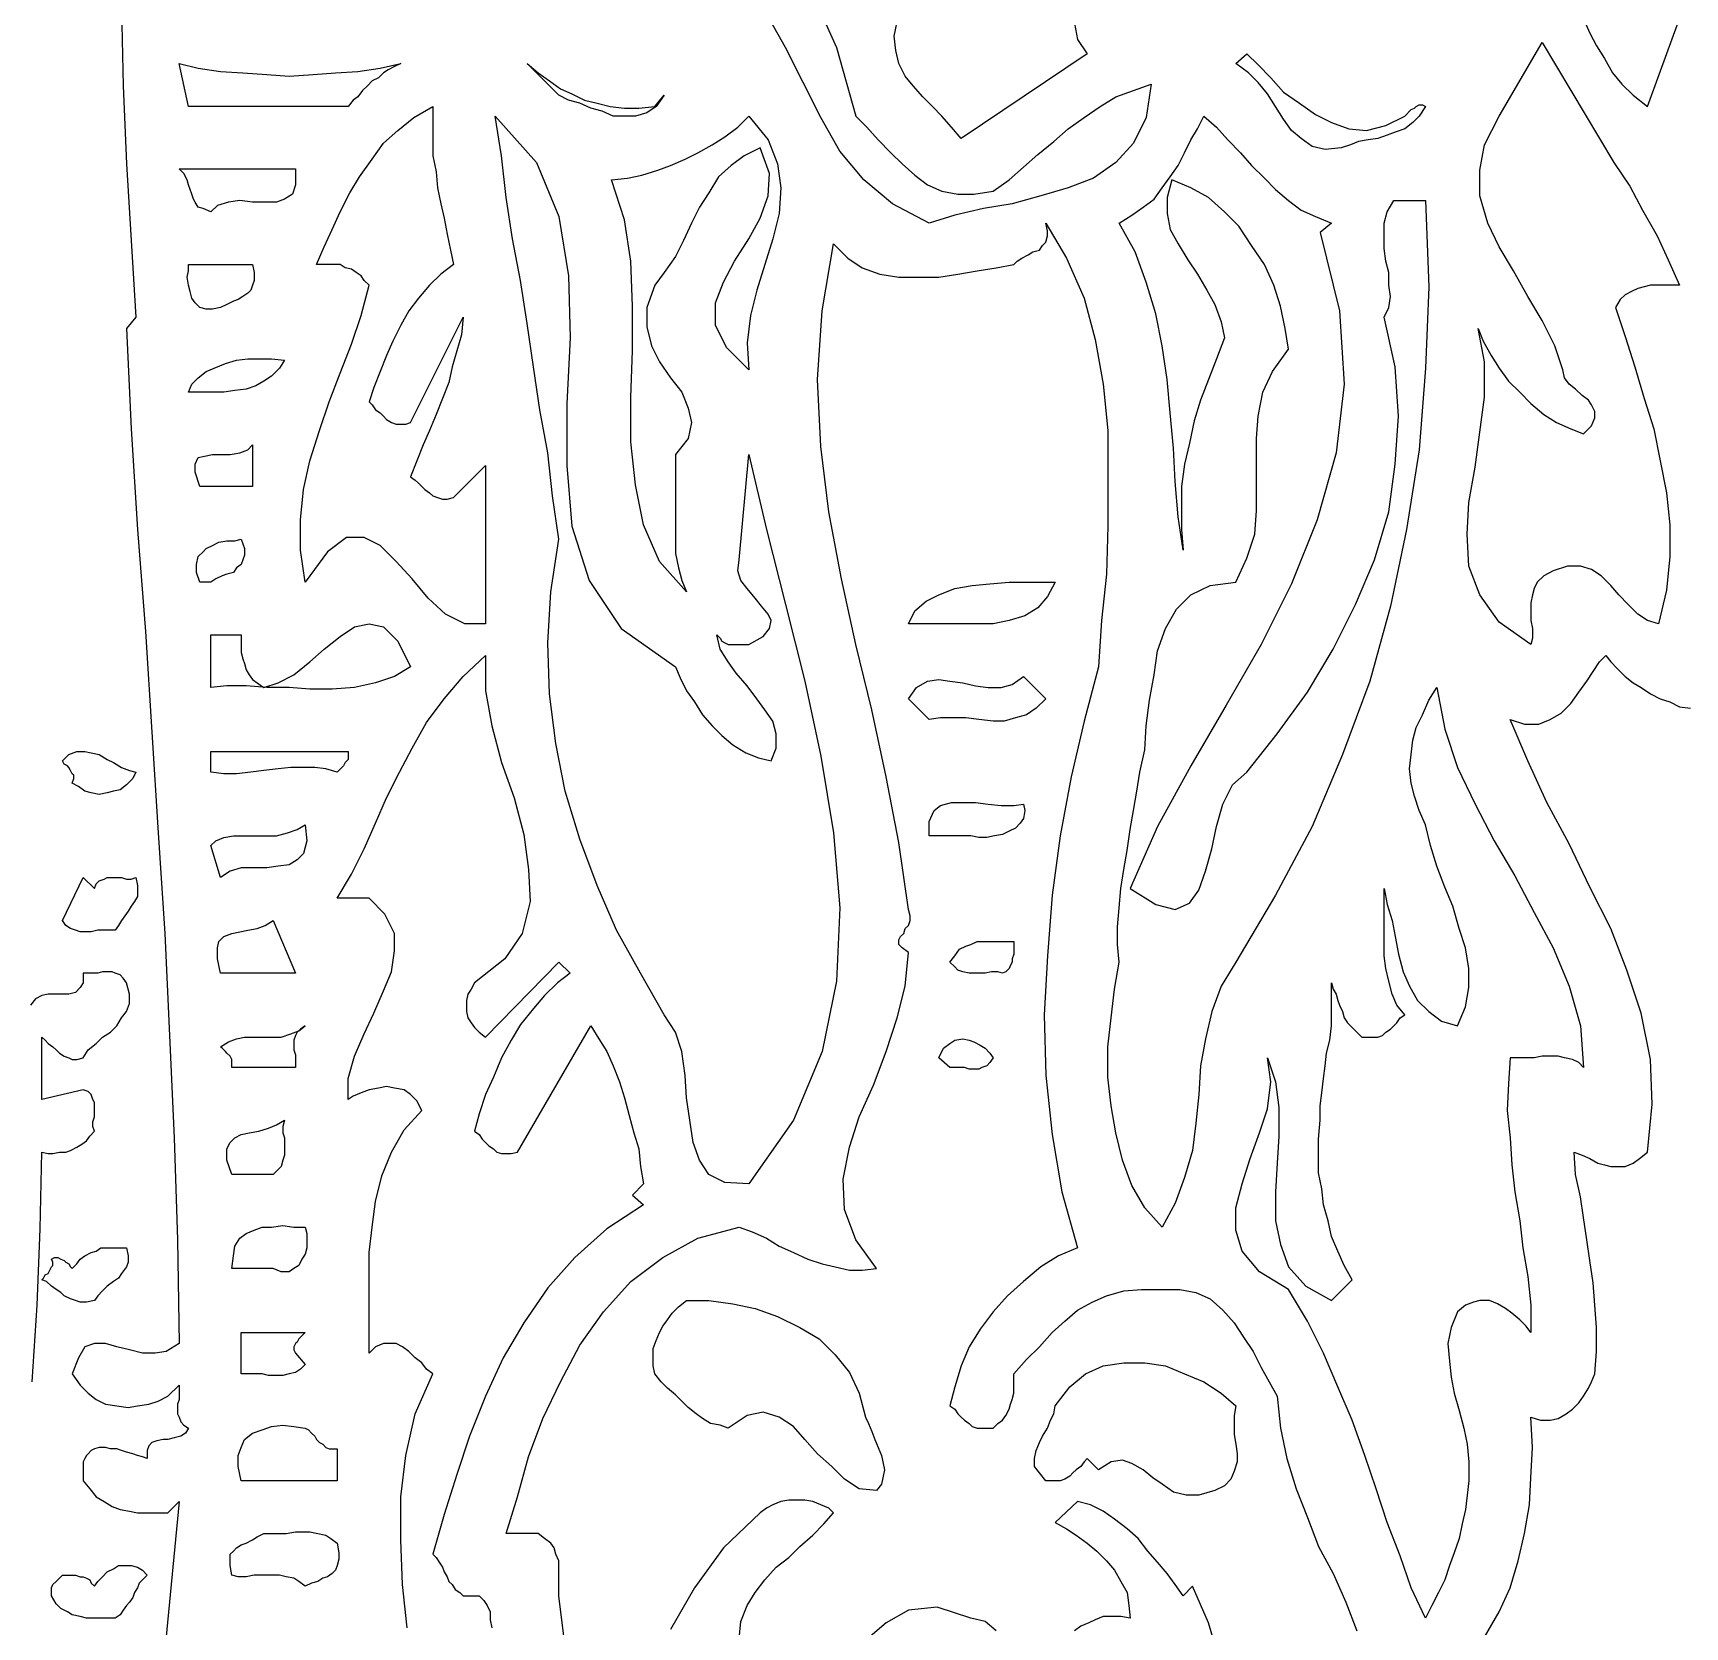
# Model space of a CAD drawing. Extents: x 0 to 5.57, y 0.04 to 9.51.
# Drawn here: x 2.485 to 3.519, y 6.98 to 7.979 of the extents above; entities that cross this region are included whole.
import ezdxf

# ---------------------------------------------------------------- set-up
doc = ezdxf.new("R2010")
doc.units = 0
doc.layers.add('1', color=7, linetype='Continuous')

msp = doc.modelspace()

# ---------------------------------------------------------------- linework, layer by layer
for points in [[(3.456, 7.988), (3.46, 7.979), (3.464, 7.971), (3.469, 7.963), (3.474, 7.954), (3.48, 7.947), (3.487, 7.94), (3.496, 7.933), (3.543, 8.062)], [(3.125, 7.635), (3.12, 7.626), (3.114, 7.619), (3.106, 7.614), (3.096, 7.611), (3.086, 7.609), (3.076, 7.609), (3.065, 7.609), (3.054, 7.609), (3.043, 7.609), (3.033, 7.609), (3.037, 7.617), (3.044, 7.623), (3.052, 7.627), (3.062, 7.631), (3.073, 7.633), (3.084, 7.634), (3.096, 7.635), (3.107, 7.635), (3.117, 7.635), (3.125, 7.635)], [(3.119, 7.562), (3.113, 7.556), (3.107, 7.552), (3.1, 7.55), (3.093, 7.548), (3.086, 7.548), (3.077, 7.549), (3.069, 7.55), (3.061, 7.55), (3.053, 7.55), (3.046, 7.549), (3.033, 7.562), (3.038, 7.569), (3.045, 7.573), (3.052, 7.574), (3.059, 7.573), (3.067, 7.572), (3.075, 7.57), (3.083, 7.569), (3.091, 7.569), (3.098, 7.571), (3.105, 7.576), (3.119, 7.562)], [(2.549, 7.516), (2.547, 7.512), (2.543, 7.508), (2.539, 7.505), (2.535, 7.504), (2.531, 7.503), (2.526, 7.502), (2.521, 7.503), (2.517, 7.504), (2.513, 7.507), (2.509, 7.509), (2.51, 7.512), (2.51, 7.514), (2.509, 7.515), (2.508, 7.517), (2.507, 7.519), (2.506, 7.52), (2.504, 7.521), (2.503, 7.523), (2.507, 7.527), (2.512, 7.529), (2.517, 7.529), (2.521, 7.528), (2.526, 7.527), (2.531, 7.524), (2.535, 7.522), (2.54, 7.519), (2.545, 7.517), (2.549, 7.516)], [(3.105, 7.496), (3.106, 7.492), (3.105, 7.487), (3.103, 7.484), (3.1, 7.481), (3.096, 7.479), (3.092, 7.477), (3.087, 7.476), (3.082, 7.475), (3.077, 7.475), (3.072, 7.476), (3.046, 7.476), (3.046, 7.485), (3.049, 7.492), (3.053, 7.495), (3.06, 7.497), (3.067, 7.497), (3.075, 7.497), (3.083, 7.496), (3.091, 7.495), (3.099, 7.495), (3.105, 7.496)], [(2.523, 7.443), (2.524, 7.446), (2.526, 7.448), (2.529, 7.449), (2.531, 7.45), (2.534, 7.45), (2.538, 7.45), (2.54, 7.45), (2.543, 7.449), (2.546, 7.449), (2.549, 7.45), (2.55, 7.445), (2.55, 7.442), (2.55, 7.438), (2.548, 7.435), (2.546, 7.432), (2.544, 7.429), (2.542, 7.426), (2.54, 7.423), (2.538, 7.42), (2.536, 7.417), (2.533, 7.417), (2.529, 7.417), (2.525, 7.417), (2.521, 7.416), (2.518, 7.416), (2.514, 7.416), (2.511, 7.417), (2.508, 7.418), (2.505, 7.42), (2.503, 7.423), (2.516, 7.45), (2.523, 7.443)], [(3.099, 7.41), (3.099, 7.407), (3.099, 7.404), (3.099, 7.402), (3.098, 7.399), (3.098, 7.397), (3.097, 7.395), (3.096, 7.393), (3.094, 7.391), (3.092, 7.39), (3.089, 7.391), (3.085, 7.391), (3.081, 7.39), (3.078, 7.39), (3.074, 7.39), (3.071, 7.39), (3.067, 7.391), (3.064, 7.392), (3.062, 7.394), (3.059, 7.397), (3.062, 7.401), (3.065, 7.405), (3.069, 7.407), (3.072, 7.408), (3.076, 7.41), (3.081, 7.41), (3.085, 7.41), (3.09, 7.41), (3.094, 7.41), (3.099, 7.41)], [(3.086, 7.337), (3.084, 7.334), (3.082, 7.332), (3.079, 7.331), (3.077, 7.33), (3.074, 7.33), (3.071, 7.33), (3.068, 7.331), (3.065, 7.331), (3.062, 7.331), (3.059, 7.331), (3.052, 7.337), (3.055, 7.343), (3.059, 7.346), (3.062, 7.348), (3.067, 7.349), (3.071, 7.348), (3.074, 7.347), (3.078, 7.345), (3.081, 7.343), (3.084, 7.34), (3.086, 7.337)], [(2.543, 7.218), (2.544, 7.213), (2.544, 7.209), (2.543, 7.206), (2.54, 7.202), (2.538, 7.199), (2.535, 7.197), (2.531, 7.194), (2.528, 7.191), (2.525, 7.188), (2.523, 7.185), (2.518, 7.184), (2.514, 7.184), (2.511, 7.185), (2.508, 7.186), (2.504, 7.188), (2.502, 7.19), (2.499, 7.192), (2.496, 7.194), (2.493, 7.197), (2.49, 7.198), (2.491, 7.199), (2.492, 7.201), (2.494, 7.202), (2.495, 7.204), (2.496, 7.206), (2.497, 7.207), (2.497, 7.209), (2.496, 7.211), (2.498, 7.212), (2.5, 7.212), (2.502, 7.211), (2.504, 7.21), (2.505, 7.209), (2.507, 7.208), (2.508, 7.206), (2.509, 7.205), (2.512, 7.208), (2.514, 7.211), (2.517, 7.213), (2.521, 7.215), (2.524, 7.216), (2.527, 7.218), (2.531, 7.218), (2.535, 7.218), (2.538, 7.218), (2.543, 7.218)], [(3.006, 7.112), (3.008, 7.108), (3.01, 7.103), (3.012, 7.098), (3.014, 7.093), (3.016, 7.088), (3.017, 7.084), (3.018, 7.079), (3.017, 7.074), (3.016, 7.07), (3.013, 7.066), (3.002, 7.067), (2.993, 7.073), (2.985, 7.081), (2.976, 7.089), (2.968, 7.098), (2.961, 7.106), (2.952, 7.112), (2.942, 7.115), (2.932, 7.113), (2.92, 7.105), (2.915, 7.107), (2.909, 7.108), (2.904, 7.111), (2.9, 7.114), (2.895, 7.118), (2.891, 7.122), (2.887, 7.126), (2.882, 7.13), (2.878, 7.134), (2.874, 7.139), (2.873, 7.144), (2.873, 7.15), (2.873, 7.155), (2.875, 7.16), (2.877, 7.165), (2.879, 7.169), (2.882, 7.173), (2.885, 7.177), (2.889, 7.181), (2.894, 7.185), (2.908, 7.185), (2.923, 7.183), (2.937, 7.18), (2.951, 7.175), (2.965, 7.168), (2.977, 7.161), (2.987, 7.151), (2.996, 7.14), (3.002, 7.127), (3.006, 7.112)], [(3.238, 7.119), (3.237, 7.113), (3.237, 7.107), (3.237, 7.101), (3.238, 7.095), (3.239, 7.089), (3.239, 7.084), (3.237, 7.078), (3.235, 7.073), (3.231, 7.069), (3.225, 7.066), (3.215, 7.063), (3.207, 7.063), (3.199, 7.065), (3.192, 7.07), (3.186, 7.074), (3.18, 7.079), (3.173, 7.083), (3.167, 7.085), (3.16, 7.084), (3.152, 7.079), (3.145, 7.086), (3.143, 7.084), (3.141, 7.081), (3.138, 7.079), (3.136, 7.077), (3.134, 7.075), (3.131, 7.073), (3.128, 7.072), (3.125, 7.072), (3.122, 7.072), (3.119, 7.072), (3.115, 7.077), (3.112, 7.081), (3.112, 7.086), (3.113, 7.091), (3.115, 7.096), (3.117, 7.1), (3.12, 7.105), (3.122, 7.11), (3.124, 7.114), (3.125, 7.119), (3.134, 7.131), (3.144, 7.139), (3.155, 7.144), (3.168, 7.146), (3.181, 7.146), (3.194, 7.144), (3.206, 7.139), (3.218, 7.134), (3.229, 7.127), (3.238, 7.119)], [(2.556, 7.013), (2.553, 7.01), (2.551, 7.008), (2.55, 7.005), (2.548, 7.002), (2.547, 6.999), (2.545, 6.996), (2.543, 6.994), (2.541, 6.991), (2.539, 6.988), (2.536, 6.986), (2.531, 6.986), (2.527, 6.986), (2.522, 6.986), (2.518, 6.986), (2.514, 6.987), (2.509, 6.988), (2.506, 6.99), (2.502, 6.992), (2.499, 6.995), (2.496, 7), (2.496, 7.002), (2.496, 7.004), (2.496, 7.005), (2.497, 7.007), (2.499, 7.009), (2.5, 7.01), (2.502, 7.012), (2.503, 7.013), (2.506, 7.013), (2.509, 7.013), (2.511, 7.013), (2.514, 7.012), (2.516, 7.012), (2.518, 7.011), (2.52, 7.01), (2.521, 7.008), (2.523, 7.006), (2.525, 7.009), (2.528, 7.012), (2.531, 7.015), (2.535, 7.017), (2.538, 7.019), (2.542, 7.019), (2.546, 7.019), (2.55, 7.018), (2.553, 7.016), (2.556, 7.013)]]:
    msp.add_lwpolyline(points)
at = {"layer": '1'}
for points in [[(2.97, 8.01), (2.988, 7.97), (3, 7.927), (3.007, 7.92), (3.014, 7.912), (3.022, 7.904), (3.029, 7.897), (3.037, 7.89), (3.045, 7.884), (3.054, 7.88), (3.064, 7.878), (3.074, 7.878), (3.086, 7.88), (3.096, 7.887), (3.105, 7.895), (3.114, 7.903), (3.124, 7.911), (3.133, 7.919), (3.143, 7.926), (3.153, 7.933), (3.163, 7.939), (3.174, 7.943), (3.185, 7.947), (3.182, 7.926), (3.174, 7.91), (3.163, 7.898), (3.149, 7.888), (3.133, 7.882), (3.116, 7.877), (3.098, 7.872), (3.08, 7.869), (3.062, 7.865), (3.046, 7.86), (3.023, 7.872), (3.005, 7.887), (2.99, 7.905), (2.978, 7.926), (2.967, 7.948), (2.956, 7.97), (2.944, 7.991)], [(2.54, 7.994), (2.541, 7.946), (2.543, 7.897), (2.546, 7.849), (2.549, 7.801), (2.543, 7.794), (2.546, 7.731), (2.55, 7.668), (2.555, 7.604), (2.559, 7.541), (2.563, 7.478), (2.567, 7.415), (2.57, 7.351), (2.573, 7.287), (2.575, 7.223), (2.576, 7.158), (2.568, 7.153), (2.561, 7.152), (2.553, 7.152), (2.545, 7.154), (2.537, 7.156), (2.53, 7.158), (2.523, 7.158), (2.517, 7.156), (2.513, 7.149), (2.509, 7.139), (2.514, 7.132), (2.519, 7.127), (2.524, 7.123), (2.53, 7.12), (2.537, 7.119), (2.544, 7.118), (2.55, 7.119), (2.557, 7.12), (2.563, 7.122), (2.569, 7.125), (2.576, 7.132), (2.576, 7.129), (2.576, 7.126), (2.576, 7.123), (2.575, 7.12), (2.575, 7.117), (2.575, 7.114), (2.576, 7.112), (2.577, 7.109), (2.579, 7.107), (2.582, 7.105), (2.58, 7.102), (2.577, 7.1), (2.573, 7.099), (2.569, 7.098), (2.566, 7.098), (2.562, 7.097), (2.559, 7.096), (2.557, 7.094), (2.556, 7.091), (2.556, 7.086), (2.553, 7.087), (2.55, 7.088), (2.547, 7.089), (2.543, 7.09), (2.54, 7.091), (2.537, 7.092), (2.533, 7.092), (2.53, 7.093), (2.526, 7.093), (2.523, 7.092), (2.521, 7.091), (2.519, 7.089), (2.518, 7.088), (2.517, 7.086), (2.516, 7.084), (2.516, 7.081), (2.516, 7.078), (2.516, 7.075), (2.516, 7.072), (2.52, 7.067), (2.524, 7.062), (2.529, 7.059), (2.534, 7.056), (2.539, 7.054), (2.545, 7.053), (2.55, 7.052), (2.557, 7.052), (2.563, 7.052), (2.569, 7.052), (2.576, 7.059), (2.571, 7.007), (2.566, 6.955)], [(3.137, 7.985), (3.139, 7.975), (3.145, 7.966), (3.066, 7.913), (3.06, 7.92), (3.054, 7.927), (3.048, 7.933), (3.042, 7.939), (3.036, 7.946), (3.031, 7.952), (3.027, 7.96), (3.025, 7.968), (3.024, 7.977), (3.026, 7.986)], [(3.516, 7.821), (3.512, 7.821), (3.507, 7.821), (3.502, 7.821), (3.498, 7.821), (3.494, 7.82), (3.49, 7.819), (3.486, 7.817), (3.482, 7.815), (3.479, 7.812), (3.476, 7.807), (3.482, 7.789), (3.488, 7.77), (3.494, 7.75), (3.5, 7.731), (3.504, 7.711), (3.508, 7.691), (3.51, 7.671), (3.51, 7.651), (3.508, 7.63), (3.503, 7.609), (3.496, 7.611), (3.49, 7.615), (3.484, 7.621), (3.478, 7.627), (3.473, 7.633), (3.467, 7.639), (3.461, 7.643), (3.454, 7.645), (3.446, 7.645), (3.437, 7.642), (3.431, 7.639), (3.427, 7.635), (3.425, 7.631), (3.424, 7.627), (3.423, 7.622), (3.423, 7.616), (3.423, 7.611), (3.424, 7.606), (3.424, 7.6), (3.423, 7.596), (3.403, 7.61), (3.391, 7.627), (3.384, 7.645), (3.383, 7.665), (3.384, 7.685), (3.388, 7.707), (3.391, 7.729), (3.394, 7.751), (3.394, 7.773), (3.39, 7.794), (3.393, 7.786), (3.398, 7.777), (3.403, 7.769), (3.409, 7.761), (3.416, 7.754), (3.423, 7.747), (3.431, 7.74), (3.439, 7.735), (3.448, 7.731), (3.456, 7.728), (3.461, 7.733), (3.463, 7.738), (3.463, 7.742), (3.461, 7.746), (3.459, 7.749), (3.455, 7.752), (3.451, 7.756), (3.447, 7.759), (3.444, 7.763), (3.443, 7.768), (3.438, 7.783), (3.43, 7.799), (3.421, 7.814), (3.412, 7.83), (3.403, 7.845), (3.396, 7.86), (3.391, 7.877), (3.391, 7.893), (3.394, 7.909), (3.403, 7.927), (3.43, 7.973), (3.439, 7.958), (3.448, 7.943), (3.457, 7.928), (3.466, 7.913), (3.475, 7.898), (3.485, 7.883), (3.493, 7.868), (3.502, 7.852), (3.509, 7.837), (3.516, 7.821)], [(2.715, 7.96), (2.711, 7.958), (2.707, 7.956), (2.704, 7.954), (2.701, 7.951), (2.697, 7.949), (2.694, 7.946), (2.691, 7.943), (2.688, 7.939), (2.685, 7.937), (2.682, 7.933), (2.674, 7.933), (2.665, 7.933), (2.656, 7.933), (2.646, 7.933), (2.635, 7.933), (2.625, 7.933), (2.614, 7.933), (2.603, 7.933), (2.593, 7.933), (2.582, 7.933), (2.576, 7.96), (2.588, 7.957), (2.602, 7.955), (2.616, 7.954), (2.631, 7.953), (2.645, 7.952), (2.66, 7.953), (2.674, 7.954), (2.688, 7.955), (2.702, 7.957), (2.715, 7.96)], [(2.874, 7.933), (2.88, 7.94), (2.875, 7.933), (2.869, 7.929), (2.862, 7.927), (2.855, 7.927), (2.848, 7.927), (2.841, 7.93), (2.834, 7.932), (2.827, 7.935), (2.82, 7.937), (2.814, 7.94), (2.794, 7.96), (2.801, 7.954), (2.808, 7.949), (2.815, 7.944), (2.822, 7.941), (2.83, 7.937), (2.838, 7.935), (2.846, 7.933), (2.855, 7.932), (2.864, 7.932), (2.874, 7.933)], [(3.344, 7.927), (3.345, 7.928), (3.347, 7.93), (3.348, 7.931), (3.35, 7.932), (3.351, 7.933), (3.353, 7.934), (3.355, 7.934), (3.357, 7.933), (3.353, 7.927), (3.349, 7.923), (3.344, 7.919), (3.338, 7.917), (3.333, 7.915), (3.327, 7.913), (3.321, 7.912), (3.315, 7.911), (3.31, 7.909), (3.304, 7.907), (3.294, 7.906), (3.286, 7.908), (3.279, 7.913), (3.273, 7.918), (3.268, 7.925), (3.263, 7.933), (3.258, 7.941), (3.252, 7.948), (3.246, 7.954), (3.238, 7.96), (3.245, 7.966), (3.252, 7.959), (3.26, 7.951), (3.268, 7.942), (3.278, 7.935), (3.288, 7.928), (3.298, 7.923), (3.309, 7.919), (3.32, 7.918), (3.332, 7.921), (3.344, 7.927)], [(2.748, 7.834), (2.74, 7.828), (2.733, 7.821), (2.726, 7.813), (2.72, 7.805), (2.715, 7.796), (2.71, 7.786), (2.706, 7.777), (2.702, 7.767), (2.698, 7.757), (2.695, 7.748), (2.697, 7.746), (2.699, 7.743), (2.702, 7.741), (2.704, 7.739), (2.706, 7.737), (2.709, 7.735), (2.712, 7.734), (2.715, 7.734), (2.718, 7.734), (2.721, 7.735), (2.754, 7.801), (2.753, 7.79), (2.75, 7.78), (2.747, 7.77), (2.745, 7.76), (2.741, 7.75), (2.737, 7.74), (2.733, 7.73), (2.729, 7.721), (2.725, 7.711), (2.721, 7.701), (2.724, 7.699), (2.726, 7.697), (2.728, 7.695), (2.73, 7.693), (2.733, 7.691), (2.735, 7.689), (2.738, 7.688), (2.741, 7.687), (2.744, 7.687), (2.748, 7.688), (2.768, 7.708), (2.768, 7.609), (2.755, 7.609), (2.743, 7.615), (2.732, 7.625), (2.722, 7.637), (2.712, 7.648), (2.702, 7.658), (2.692, 7.663), (2.681, 7.663), (2.669, 7.654), (2.655, 7.635), (2.652, 7.655), (2.652, 7.674), (2.654, 7.693), (2.658, 7.711), (2.664, 7.73), (2.67, 7.748), (2.677, 7.766), (2.684, 7.784), (2.69, 7.802), (2.695, 7.821), (2.692, 7.824), (2.69, 7.827), (2.687, 7.829), (2.684, 7.831), (2.68, 7.832), (2.677, 7.834), (2.673, 7.834), (2.67, 7.834), (2.666, 7.834), (2.662, 7.834), (2.667, 7.845), (2.672, 7.856), (2.677, 7.867), (2.683, 7.879), (2.689, 7.889), (2.697, 7.9), (2.704, 7.91), (2.713, 7.918), (2.723, 7.926), (2.735, 7.933), (2.735, 7.923), (2.735, 7.913), (2.735, 7.902), (2.737, 7.892), (2.738, 7.882), (2.74, 7.872), (2.742, 7.863), (2.744, 7.853), (2.746, 7.843), (2.748, 7.834)], [(2.887, 7.582), (2.89, 7.575), (2.894, 7.567), (2.899, 7.56), (2.904, 7.552), (2.91, 7.545), (2.916, 7.539), (2.923, 7.533), (2.931, 7.528), (2.939, 7.525), (2.947, 7.523), (2.95, 7.531), (2.95, 7.54), (2.948, 7.548), (2.943, 7.555), (2.938, 7.562), (2.932, 7.57), (2.925, 7.578), (2.92, 7.585), (2.915, 7.593), (2.913, 7.602), (2.915, 7.6), (2.916, 7.598), (2.918, 7.597), (2.92, 7.596), (2.922, 7.596), (2.925, 7.596), (2.927, 7.596), (2.93, 7.596), (2.933, 7.596), (2.942, 7.601), (2.946, 7.606), (2.947, 7.611), (2.945, 7.615), (2.941, 7.62), (2.937, 7.625), (2.932, 7.631), (2.928, 7.636), (2.926, 7.642), (2.927, 7.649), (2.933, 7.715), (2.944, 7.668), (2.956, 7.621), (2.968, 7.573), (2.978, 7.526), (2.986, 7.478), (2.99, 7.431), (2.988, 7.385), (2.979, 7.341), (2.961, 7.298), (2.933, 7.258), (2.918, 7.259), (2.908, 7.264), (2.902, 7.273), (2.898, 7.284), (2.896, 7.298), (2.894, 7.312), (2.893, 7.326), (2.891, 7.341), (2.887, 7.353), (2.88, 7.364), (2.865, 7.39), (2.85, 7.417), (2.838, 7.445), (2.827, 7.474), (2.818, 7.504), (2.812, 7.534), (2.808, 7.565), (2.807, 7.597), (2.809, 7.629), (2.814, 7.662), (2.81, 7.689), (2.807, 7.716), (2.802, 7.743), (2.798, 7.77), (2.794, 7.797), (2.79, 7.824), (2.785, 7.85), (2.781, 7.876), (2.778, 7.902), (2.774, 7.927), (2.8, 7.898), (2.814, 7.864), (2.82, 7.827), (2.821, 7.788), (2.819, 7.747), (2.819, 7.708), (2.822, 7.67), (2.833, 7.636), (2.853, 7.606), (2.887, 7.582)], [(2.933, 7.768), (2.919, 7.782), (2.912, 7.796), (2.912, 7.81), (2.917, 7.823), (2.924, 7.836), (2.933, 7.85), (2.94, 7.863), (2.945, 7.877), (2.946, 7.891), (2.94, 7.907), (2.93, 7.902), (2.922, 7.896), (2.914, 7.889), (2.908, 7.879), (2.902, 7.87), (2.897, 7.86), (2.892, 7.849), (2.887, 7.839), (2.88, 7.829), (2.874, 7.821), (2.869, 7.807), (2.869, 7.795), (2.872, 7.783), (2.877, 7.773), (2.884, 7.763), (2.891, 7.754), (2.895, 7.744), (2.897, 7.735), (2.895, 7.725), (2.887, 7.715), (2.887, 7.706), (2.887, 7.697), (2.887, 7.688), (2.887, 7.679), (2.887, 7.67), (2.887, 7.661), (2.887, 7.653), (2.889, 7.644), (2.891, 7.636), (2.894, 7.629), (2.877, 7.648), (2.867, 7.671), (2.862, 7.696), (2.859, 7.723), (2.859, 7.751), (2.86, 7.78), (2.86, 7.808), (2.859, 7.836), (2.855, 7.862), (2.847, 7.887), (2.857, 7.888), (2.866, 7.89), (2.876, 7.893), (2.884, 7.896), (2.893, 7.9), (2.901, 7.904), (2.91, 7.909), (2.918, 7.914), (2.926, 7.92), (2.933, 7.927), (2.945, 7.912), (2.951, 7.897), (2.953, 7.882), (2.952, 7.866), (2.948, 7.85), (2.943, 7.834), (2.938, 7.818), (2.934, 7.802), (2.932, 7.785), (2.933, 7.768)], [(3.298, 7.86), (3.291, 7.854), (3.303, 7.805), (3.306, 7.759), (3.301, 7.716), (3.289, 7.674), (3.273, 7.634), (3.254, 7.596), (3.232, 7.558), (3.21, 7.52), (3.189, 7.482), (3.172, 7.443), (3.188, 7.433), (3.2, 7.43), (3.209, 7.434), (3.215, 7.442), (3.219, 7.454), (3.223, 7.468), (3.226, 7.482), (3.23, 7.496), (3.236, 7.508), (3.245, 7.516), (3.264, 7.54), (3.283, 7.566), (3.299, 7.593), (3.313, 7.621), (3.325, 7.649), (3.334, 7.679), (3.338, 7.709), (3.34, 7.739), (3.338, 7.77), (3.331, 7.801), (3.334, 7.807), (3.335, 7.814), (3.334, 7.821), (3.334, 7.829), (3.332, 7.836), (3.331, 7.844), (3.331, 7.852), (3.331, 7.86), (3.333, 7.867), (3.337, 7.874), (3.357, 7.874), (3.359, 7.82), (3.357, 7.769), (3.353, 7.718), (3.345, 7.668), (3.335, 7.62), (3.322, 7.573), (3.305, 7.527), (3.286, 7.482), (3.263, 7.439), (3.238, 7.397), (3.229, 7.382), (3.223, 7.366), (3.219, 7.349), (3.216, 7.332), (3.215, 7.314), (3.213, 7.296), (3.211, 7.279), (3.206, 7.262), (3.2, 7.246), (3.192, 7.231), (3.181, 7.243), (3.173, 7.257), (3.167, 7.273), (3.163, 7.29), (3.16, 7.307), (3.158, 7.325), (3.158, 7.344), (3.16, 7.362), (3.162, 7.38), (3.165, 7.397), (3.164, 7.408), (3.164, 7.419), (3.165, 7.431), (3.166, 7.443), (3.168, 7.455), (3.17, 7.467), (3.172, 7.48), (3.174, 7.492), (3.176, 7.504), (3.178, 7.516), (3.181, 7.53), (3.182, 7.545), (3.184, 7.561), (3.187, 7.577), (3.189, 7.592), (3.194, 7.606), (3.201, 7.618), (3.21, 7.627), (3.222, 7.633), (3.238, 7.635), (3.245, 7.65), (3.25, 7.665), (3.251, 7.68), (3.251, 7.695), (3.251, 7.71), (3.251, 7.725), (3.252, 7.739), (3.255, 7.754), (3.261, 7.767), (3.271, 7.781), (3.269, 7.794), (3.266, 7.808), (3.262, 7.821), (3.256, 7.834), (3.248, 7.846), (3.24, 7.858), (3.231, 7.867), (3.221, 7.876), (3.21, 7.882), (3.198, 7.887), (3.195, 7.876), (3.195, 7.866), (3.197, 7.856), (3.202, 7.847), (3.208, 7.837), (3.214, 7.828), (3.22, 7.818), (3.225, 7.809), (3.229, 7.798), (3.231, 7.788), (3.226, 7.775), (3.221, 7.762), (3.216, 7.749), (3.212, 7.736), (3.209, 7.722), (3.206, 7.709), (3.204, 7.695), (3.204, 7.681), (3.204, 7.668), (3.205, 7.655), (3.202, 7.676), (3.2, 7.698), (3.199, 7.719), (3.197, 7.741), (3.195, 7.762), (3.192, 7.783), (3.188, 7.803), (3.182, 7.823), (3.175, 7.842), (3.165, 7.86), (3.173, 7.865), (3.18, 7.87), (3.187, 7.875), (3.192, 7.882), (3.197, 7.889), (3.202, 7.896), (3.206, 7.904), (3.21, 7.912), (3.214, 7.919), (3.218, 7.927), (3.226, 7.92), (3.233, 7.912), (3.241, 7.904), (3.248, 7.896), (3.256, 7.888), (3.263, 7.881), (3.271, 7.874), (3.279, 7.868), (3.288, 7.864), (3.298, 7.86)], [(2.649, 7.894), (2.649, 7.884), (2.647, 7.878), (2.642, 7.875), (2.637, 7.873), (2.629, 7.873), (2.622, 7.873), (2.614, 7.874), (2.607, 7.873), (2.6, 7.871), (2.596, 7.867), (2.591, 7.869), (2.588, 7.87), (2.586, 7.873), (2.585, 7.875), (2.584, 7.878), (2.583, 7.881), (2.582, 7.884), (2.581, 7.887), (2.579, 7.891), (2.576, 7.894), (2.649, 7.894)], [(2.818, 6.968), (2.814, 7), (2.814, 7.004), (2.814, 7.009), (2.814, 7.013), (2.814, 7.018), (2.814, 7.022), (2.812, 7.026), (2.811, 7.03), (2.809, 7.033), (2.805, 7.036), (2.801, 7.039), (2.781, 7.039), (2.788, 7.062), (2.795, 7.087), (2.804, 7.111), (2.815, 7.134), (2.827, 7.157), (2.842, 7.178), (2.859, 7.197), (2.879, 7.212), (2.901, 7.224), (2.927, 7.231), (2.935, 7.228), (2.944, 7.224), (2.952, 7.219), (2.961, 7.215), (2.97, 7.211), (2.979, 7.208), (2.987, 7.206), (2.996, 7.204), (3.004, 7.204), (3.013, 7.205), (3, 7.223), (2.993, 7.242), (2.992, 7.261), (2.996, 7.281), (3.002, 7.3), (3.011, 7.32), (3.019, 7.341), (3.026, 7.362), (3.031, 7.382), (3.033, 7.403), (3.029, 7.406), (3.027, 7.408), (3.027, 7.411), (3.028, 7.413), (3.03, 7.415), (3.031, 7.418), (3.033, 7.42), (3.034, 7.423), (3.034, 7.426), (3.033, 7.43), (3.027, 7.472), (3.019, 7.513), (3.01, 7.555), (3, 7.596), (2.991, 7.637), (2.983, 7.679), (2.978, 7.72), (2.976, 7.762), (2.979, 7.805), (2.986, 7.847), (2.995, 7.838), (3.004, 7.832), (3.015, 7.828), (3.027, 7.826), (3.04, 7.826), (3.052, 7.826), (3.064, 7.828), (3.076, 7.83), (3.088, 7.832), (3.099, 7.834), (3.101, 7.836), (3.104, 7.838), (3.108, 7.84), (3.111, 7.842), (3.115, 7.843), (3.117, 7.846), (3.119, 7.848), (3.12, 7.852), (3.12, 7.855), (3.119, 7.86), (3.132, 7.838), (3.143, 7.813), (3.15, 7.787), (3.155, 7.759), (3.158, 7.73), (3.158, 7.7), (3.158, 7.67), (3.157, 7.64), (3.154, 7.611), (3.152, 7.582)], [(2.622, 7.834), (2.623, 7.829), (2.623, 7.824), (2.622, 7.821), (2.621, 7.818), (2.619, 7.816), (2.616, 7.814), (2.613, 7.812), (2.61, 7.811), (2.606, 7.809), (2.602, 7.807), (2.597, 7.806), (2.593, 7.806), (2.589, 7.807), (2.586, 7.81), (2.584, 7.813), (2.583, 7.817), (2.582, 7.821), (2.581, 7.826), (2.582, 7.83), (2.582, 7.834), (2.622, 7.834)], [(2.642, 7.774), (2.639, 7.769), (2.634, 7.764), (2.629, 7.761), (2.624, 7.758), (2.618, 7.756), (2.611, 7.755), (2.604, 7.754), (2.597, 7.754), (2.589, 7.754), (2.582, 7.754), (2.584, 7.759), (2.588, 7.763), (2.593, 7.767), (2.598, 7.769), (2.605, 7.772), (2.612, 7.774), (2.619, 7.775), (2.627, 7.775), (2.634, 7.775), (2.642, 7.774)], [(2.589, 7.695), (2.586, 7.704), (2.586, 7.709), (2.588, 7.713), (2.592, 7.714), (2.597, 7.715), (2.602, 7.715), (2.608, 7.715), (2.614, 7.716), (2.619, 7.718), (2.622, 7.721), (2.622, 7.695), (2.589, 7.695)], [(2.615, 7.662), (2.617, 7.656), (2.617, 7.652), (2.616, 7.649), (2.615, 7.646), (2.612, 7.644), (2.61, 7.641), (2.606, 7.64), (2.603, 7.639), (2.599, 7.637), (2.596, 7.635), (2.589, 7.635), (2.587, 7.641), (2.587, 7.646), (2.588, 7.651), (2.591, 7.654), (2.593, 7.656), (2.597, 7.658), (2.601, 7.66), (2.606, 7.661), (2.611, 7.661), (2.615, 7.662)], [(2.721, 7.582), (2.711, 7.576), (2.699, 7.572), (2.686, 7.569), (2.672, 7.568), (2.658, 7.568), (2.645, 7.569), (2.631, 7.569), (2.618, 7.57), (2.606, 7.57), (2.596, 7.569), (2.596, 7.602), (2.615, 7.602), (2.615, 7.598), (2.615, 7.594), (2.615, 7.591), (2.616, 7.587), (2.617, 7.584), (2.618, 7.58), (2.62, 7.577), (2.622, 7.574), (2.625, 7.572), (2.629, 7.569), (2.638, 7.572), (2.648, 7.577), (2.658, 7.585), (2.667, 7.593), (2.677, 7.601), (2.686, 7.607), (2.695, 7.609), (2.704, 7.607), (2.713, 7.598), (2.721, 7.582)], [(2.719, 6.98), (2.716, 7.007), (2.715, 7.035), (2.715, 7.062), (2.718, 7.088), (2.724, 7.114), (2.735, 7.139), (2.731, 7.142), (2.728, 7.146), (2.724, 7.149), (2.72, 7.153), (2.716, 7.156), (2.712, 7.158), (2.708, 7.158), (2.704, 7.158), (2.699, 7.156), (2.695, 7.152), (2.695, 7.166), (2.695, 7.182), (2.695, 7.198), (2.695, 7.215), (2.697, 7.231), (2.699, 7.247), (2.703, 7.263), (2.709, 7.278), (2.717, 7.292), (2.728, 7.304), (2.725, 7.31), (2.721, 7.314), (2.717, 7.317), (2.711, 7.318), (2.706, 7.319), (2.701, 7.318), (2.695, 7.317), (2.69, 7.315), (2.685, 7.313), (2.682, 7.311), (2.682, 7.324), (2.686, 7.338), (2.692, 7.352), (2.698, 7.365), (2.704, 7.379), (2.709, 7.391), (2.711, 7.404), (2.711, 7.415), (2.705, 7.427), (2.695, 7.437), (2.675, 7.437), (2.684, 7.452), (2.692, 7.468), (2.699, 7.484), (2.706, 7.5), (2.714, 7.516), (2.722, 7.531), (2.731, 7.547), (2.742, 7.562), (2.754, 7.576), (2.768, 7.589), (2.768, 7.567), (2.772, 7.545), (2.778, 7.522), (2.786, 7.5), (2.792, 7.477), (2.795, 7.455), (2.796, 7.435), (2.791, 7.415), (2.78, 7.399), (2.761, 7.384)], [(3.394, 6.974), (3.403, 6.99), (3.41, 7.005), (3.415, 7.022), (3.419, 7.039), (3.422, 7.057), (3.423, 7.074), (3.424, 7.093), (3.423, 7.112), (3.429, 7.11), (3.435, 7.11), (3.44, 7.111), (3.445, 7.114), (3.449, 7.117), (3.453, 7.121), (3.456, 7.125), (3.459, 7.13), (3.461, 7.134), (3.463, 7.139), (3.464, 7.153), (3.464, 7.168), (3.463, 7.182), (3.462, 7.196), (3.46, 7.21), (3.458, 7.223), (3.456, 7.237), (3.454, 7.25), (3.451, 7.264), (3.45, 7.278), (3.455, 7.276), (3.46, 7.274), (3.465, 7.271), (3.469, 7.27), (3.473, 7.269), (3.478, 7.269), (3.482, 7.269), (3.487, 7.271), (3.491, 7.274), (3.496, 7.278), (3.499, 7.308), (3.498, 7.336), (3.492, 7.365), (3.483, 7.392), (3.473, 7.418), (3.46, 7.444), (3.447, 7.471), (3.433, 7.497), (3.421, 7.523), (3.41, 7.549), (3.419, 7.546), (3.428, 7.546), (3.435, 7.549), (3.442, 7.553), (3.448, 7.559), (3.453, 7.566), (3.458, 7.573), (3.462, 7.579), (3.466, 7.585), (3.47, 7.589), (3.473, 7.585), (3.477, 7.581), (3.482, 7.576), (3.487, 7.572), (3.492, 7.569), (3.498, 7.565), (3.504, 7.562), (3.51, 7.56), (3.516, 7.557), (3.523, 7.556)], [(3.152, 7.582), (3.143, 7.548), (3.135, 7.513), (3.128, 7.476), (3.123, 7.439), (3.12, 7.401), (3.118, 7.364), (3.119, 7.326), (3.123, 7.289), (3.129, 7.253), (3.139, 7.218), (3.127, 7.213), (3.116, 7.206), (3.105, 7.197), (3.095, 7.188), (3.086, 7.178), (3.078, 7.167), (3.071, 7.156), (3.066, 7.144), (3.062, 7.131), (3.059, 7.119), (3.062, 7.117), (3.064, 7.114), (3.066, 7.112), (3.068, 7.11), (3.071, 7.108), (3.073, 7.106), (3.076, 7.105), (3.079, 7.105), (3.082, 7.105), (3.086, 7.105), (3.089, 7.108), (3.092, 7.11), (3.094, 7.113), (3.096, 7.117), (3.097, 7.12), (3.098, 7.123), (3.099, 7.127), (3.099, 7.131), (3.099, 7.134), (3.099, 7.139), (3.107, 7.148), (3.115, 7.156), (3.123, 7.165), (3.131, 7.172), (3.139, 7.179), (3.148, 7.184), (3.157, 7.188), (3.168, 7.191), (3.179, 7.192), (3.192, 7.192), (3.203, 7.192), (3.213, 7.19), (3.222, 7.186), (3.23, 7.179), (3.237, 7.171), (3.243, 7.162), (3.249, 7.153), (3.254, 7.143), (3.259, 7.134), (3.264, 7.125), (3.266, 7.105), (3.27, 7.086), (3.276, 7.067), (3.283, 7.049), (3.29, 7.031), (3.299, 7.014), (3.307, 6.996), (3.314, 6.978)], [(3.456, 7.331), (3.453, 7.334), (3.449, 7.336), (3.444, 7.337), (3.44, 7.338), (3.435, 7.338), (3.43, 7.338), (3.425, 7.337), (3.42, 7.337), (3.415, 7.337), (3.41, 7.337), (3.409, 7.321), (3.408, 7.304), (3.41, 7.287), (3.411, 7.27), (3.413, 7.253), (3.416, 7.235), (3.418, 7.218), (3.421, 7.2), (3.423, 7.182), (3.423, 7.165), (3.42, 7.169), (3.416, 7.173), (3.411, 7.177), (3.407, 7.18), (3.402, 7.183), (3.397, 7.185), (3.391, 7.185), (3.387, 7.184), (3.382, 7.182), (3.377, 7.178), (3.373, 7.168), (3.371, 7.158), (3.372, 7.147), (3.373, 7.137), (3.375, 7.127), (3.378, 7.116), (3.381, 7.105), (3.383, 7.095), (3.384, 7.084), (3.384, 7.072), (3.383, 7.063), (3.382, 7.054), (3.38, 7.045), (3.378, 7.036), (3.375, 7.027), (3.372, 7.019), (3.369, 7.01), (3.365, 7.002), (3.361, 6.994), (3.357, 6.986), (3.348, 7.005), (3.341, 7.025), (3.333, 7.046), (3.326, 7.067), (3.319, 7.088), (3.311, 7.11), (3.302, 7.131), (3.293, 7.152), (3.283, 7.172), (3.271, 7.192), (3.253, 7.203), (3.242, 7.216), (3.238, 7.229), (3.238, 7.243), (3.242, 7.258), (3.247, 7.274), (3.253, 7.29), (3.258, 7.305), (3.26, 7.322), (3.258, 7.337), (3.263, 7.322), (3.265, 7.306), (3.265, 7.288), (3.264, 7.271), (3.263, 7.253), (3.263, 7.235), (3.266, 7.22), (3.271, 7.206), (3.282, 7.194), (3.298, 7.185), (3.311, 7.198), (3.306, 7.207), (3.302, 7.216), (3.298, 7.225), (3.296, 7.235), (3.293, 7.245), (3.292, 7.255), (3.29, 7.265), (3.29, 7.276), (3.29, 7.286), (3.291, 7.298), (3.291, 7.307), (3.292, 7.315), (3.293, 7.324), (3.294, 7.332), (3.295, 7.34), (3.297, 7.348), (3.298, 7.357), (3.298, 7.365), (3.298, 7.375), (3.298, 7.384), (3.299, 7.38), (3.301, 7.377), (3.302, 7.373), (3.303, 7.37), (3.305, 7.366), (3.306, 7.362), (3.308, 7.359), (3.311, 7.356), (3.314, 7.353), (3.317, 7.35), (3.321, 7.35), (3.324, 7.35), (3.327, 7.35), (3.33, 7.351), (3.332, 7.353), (3.335, 7.355), (3.337, 7.357), (3.339, 7.359), (3.341, 7.362), (3.344, 7.364), (3.339, 7.37), (3.336, 7.377), (3.334, 7.385), (3.332, 7.393), (3.331, 7.401), (3.331, 7.409), (3.331, 7.418), (3.331, 7.426), (3.331, 7.435), (3.331, 7.443), (3.333, 7.433), (3.336, 7.423), (3.338, 7.413), (3.34, 7.402), (3.343, 7.391), (3.347, 7.382), (3.352, 7.373), (3.359, 7.366), (3.367, 7.36), (3.377, 7.357), (3.382, 7.369), (3.384, 7.381), (3.384, 7.393), (3.382, 7.406), (3.378, 7.418), (3.374, 7.432), (3.369, 7.444), (3.364, 7.457), (3.36, 7.47), (3.357, 7.483), (3.353, 7.492), (3.35, 7.501), (3.348, 7.509), (3.347, 7.518), (3.348, 7.527), (3.349, 7.536), (3.351, 7.544), (3.355, 7.552), (3.359, 7.561), (3.364, 7.569), (3.369, 7.543), (3.377, 7.519), (3.388, 7.496), (3.4, 7.473), (3.413, 7.451), (3.425, 7.428), (3.437, 7.406), (3.447, 7.382), (3.454, 7.357), (3.456, 7.331)], [(2.682, 7.529), (2.682, 7.527), (2.682, 7.525), (2.682, 7.524), (2.68, 7.522), (2.679, 7.52), (2.678, 7.519), (2.676, 7.517), (2.675, 7.516), (2.668, 7.518), (2.661, 7.519), (2.653, 7.519), (2.646, 7.519), (2.638, 7.518), (2.629, 7.517), (2.621, 7.516), (2.612, 7.515), (2.604, 7.515), (2.596, 7.516), (2.596, 7.529), (2.682, 7.529)], [(2.655, 7.483), (2.656, 7.473), (2.654, 7.465), (2.65, 7.461), (2.645, 7.458), (2.638, 7.457), (2.631, 7.456), (2.623, 7.456), (2.615, 7.456), (2.608, 7.454), (2.602, 7.45), (2.596, 7.47), (2.599, 7.473), (2.604, 7.475), (2.61, 7.476), (2.616, 7.476), (2.623, 7.476), (2.63, 7.476), (2.637, 7.476), (2.644, 7.478), (2.65, 7.48), (2.655, 7.483)], [(2.602, 7.39), (2.6, 7.399), (2.6, 7.406), (2.601, 7.41), (2.604, 7.413), (2.609, 7.415), (2.614, 7.416), (2.619, 7.417), (2.625, 7.418), (2.63, 7.42), (2.635, 7.423), (2.649, 7.39), (2.602, 7.39)], [(2.484, 7.134), (2.487, 7.182), (2.489, 7.23), (2.49, 7.278), (2.494, 7.277), (2.497, 7.277), (2.501, 7.278), (2.505, 7.278), (2.508, 7.279), (2.512, 7.281), (2.515, 7.283), (2.518, 7.285), (2.52, 7.288), (2.523, 7.291), (2.522, 7.294), (2.522, 7.297), (2.523, 7.3), (2.523, 7.302), (2.523, 7.306), (2.523, 7.309), (2.522, 7.311), (2.521, 7.314), (2.519, 7.316), (2.516, 7.317), (2.49, 7.311), (2.49, 7.35), (2.492, 7.348), (2.494, 7.346), (2.497, 7.344), (2.499, 7.342), (2.501, 7.34), (2.504, 7.338), (2.507, 7.337), (2.509, 7.336), (2.512, 7.336), (2.516, 7.337), (2.519, 7.342), (2.524, 7.346), (2.528, 7.35), (2.533, 7.353), (2.537, 7.357), (2.54, 7.362), (2.543, 7.366), (2.545, 7.371), (2.545, 7.377), (2.543, 7.384), (2.541, 7.387), (2.539, 7.389), (2.536, 7.39), (2.534, 7.391), (2.531, 7.391), (2.528, 7.391), (2.525, 7.39), (2.522, 7.39), (2.519, 7.39), (2.516, 7.39), (2.516, 7.384), (2.514, 7.381), (2.511, 7.378), (2.507, 7.377), (2.503, 7.377), (2.498, 7.377), (2.494, 7.377), (2.49, 7.376), (2.486, 7.374), (2.483, 7.37)], [(2.761, 7.384), (2.759, 7.38), (2.757, 7.377), (2.756, 7.373), (2.756, 7.37), (2.756, 7.366), (2.757, 7.362), (2.759, 7.359), (2.761, 7.356), (2.764, 7.353), (2.768, 7.35), (2.814, 7.397), (2.821, 7.39), (2.813, 7.384), (2.805, 7.376), (2.798, 7.368), (2.79, 7.358), (2.784, 7.348), (2.778, 7.337), (2.773, 7.325), (2.768, 7.314), (2.764, 7.302), (2.761, 7.291), (2.764, 7.289), (2.766, 7.286), (2.768, 7.284), (2.77, 7.282), (2.773, 7.28), (2.775, 7.278), (2.778, 7.277), (2.781, 7.277), (2.784, 7.277), (2.788, 7.278), (2.834, 7.357), (2.839, 7.349), (2.844, 7.341), (2.848, 7.332), (2.852, 7.322), (2.855, 7.312), (2.858, 7.301), (2.861, 7.29), (2.864, 7.28), (2.865, 7.269), (2.867, 7.258), (2.86, 7.251), (2.867, 7.245), (2.844, 7.23), (2.824, 7.212), (2.807, 7.193), (2.792, 7.171), (2.779, 7.149), (2.768, 7.125), (2.758, 7.1), (2.75, 7.076), (2.742, 7.051), (2.735, 7.026), (2.737, 7.024), (2.739, 7.021), (2.741, 7.018), (2.742, 7.015), (2.744, 7.012), (2.745, 7.009), (2.747, 7.007), (2.749, 7.004), (2.752, 7.002), (2.754, 7), (2.76, 7), (2.764, 7), (2.767, 6.997), (2.769, 6.994), (2.771, 6.99), (2.771, 6.985), (2.772, 6.98)], [(2.655, 7.357), (2.652, 7.355), (2.65, 7.353), (2.649, 7.351), (2.648, 7.348), (2.648, 7.346), (2.648, 7.342), (2.649, 7.339), (2.649, 7.336), (2.649, 7.334), (2.649, 7.331), (2.609, 7.331), (2.609, 7.333), (2.609, 7.335), (2.609, 7.336), (2.608, 7.338), (2.606, 7.34), (2.605, 7.341), (2.603, 7.343), (2.602, 7.344), (2.607, 7.347), (2.612, 7.349), (2.617, 7.35), (2.623, 7.35), (2.629, 7.35), (2.634, 7.35), (2.64, 7.35), (2.646, 7.352), (2.651, 7.354), (2.655, 7.357)], [(2.635, 7.264), (2.609, 7.264), (2.606, 7.273), (2.606, 7.28), (2.608, 7.284), (2.611, 7.287), (2.615, 7.289), (2.62, 7.29), (2.626, 7.291), (2.632, 7.293), (2.637, 7.295), (2.642, 7.298), (2.641, 7.294), (2.641, 7.29), (2.642, 7.287), (2.642, 7.283), (2.642, 7.279), (2.642, 7.276), (2.641, 7.273), (2.64, 7.269), (2.638, 7.267), (2.635, 7.264)], [(2.655, 7.231), (2.656, 7.227), (2.656, 7.223), (2.656, 7.218), (2.655, 7.214), (2.653, 7.211), (2.651, 7.207), (2.648, 7.205), (2.645, 7.203), (2.64, 7.203), (2.635, 7.205), (2.609, 7.205), (2.61, 7.213), (2.611, 7.219), (2.614, 7.224), (2.618, 7.227), (2.623, 7.229), (2.628, 7.231), (2.634, 7.231), (2.641, 7.232), (2.648, 7.231), (2.655, 7.231)], [(2.655, 7.165), (2.654, 7.164), (2.652, 7.162), (2.651, 7.161), (2.65, 7.159), (2.649, 7.158), (2.648, 7.156), (2.648, 7.154), (2.649, 7.152), (2.655, 7.145), (2.652, 7.142), (2.649, 7.14), (2.645, 7.139), (2.641, 7.138), (2.637, 7.138), (2.632, 7.138), (2.628, 7.139), (2.624, 7.139), (2.62, 7.139), (2.615, 7.139), (2.615, 7.165), (2.655, 7.165)], [(2.675, 7.092), (2.675, 7.072), (2.615, 7.072), (2.613, 7.081), (2.613, 7.088), (2.615, 7.093), (2.617, 7.098), (2.622, 7.102), (2.628, 7.104), (2.634, 7.106), (2.641, 7.107), (2.648, 7.106), (2.655, 7.105), (2.657, 7.104), (2.659, 7.102), (2.661, 7.1), (2.662, 7.098), (2.664, 7.096), (2.666, 7.095), (2.668, 7.093), (2.67, 7.092), (2.672, 7.092), (2.675, 7.092)], [(2.927, 6.973), (2.928, 6.984), (2.932, 6.994), (2.937, 7.002), (2.943, 7.01), (2.95, 7.018), (2.958, 7.024), (2.965, 7.031), (2.973, 7.038), (2.98, 7.045), (2.986, 7.052), (2.983, 7.055), (2.978, 7.057), (2.973, 7.059), (2.968, 7.06), (2.963, 7.06), (2.958, 7.06), (2.953, 7.059), (2.948, 7.057), (2.944, 7.055), (2.94, 7.052), (2.917, 7.03), (2.899, 7.005), (2.884, 6.979)], [(3.228, 6.959), (3.221, 6.983), (3.211, 7.006), (3.205, 7), (3.2, 7.007), (3.195, 7.014), (3.189, 7.021), (3.183, 7.028), (3.177, 7.036), (3.17, 7.042), (3.162, 7.048), (3.155, 7.053), (3.147, 7.057), (3.139, 7.059), (3.125, 7.046), (3.132, 7.042), (3.138, 7.038), (3.145, 7.033), (3.151, 7.028), (3.157, 7.022), (3.162, 7.016), (3.166, 7.009), (3.17, 7.002), (3.171, 6.994), (3.172, 6.986), (3.166, 6.987), (3.161, 6.987), (3.155, 6.987), (3.15, 6.985), (3.146, 6.983), (3.141, 6.981), (3.137, 6.978)], [(2.675, 7.033), (2.676, 7.027), (2.676, 7.023), (2.675, 7.019), (2.674, 7.016), (2.672, 7.014), (2.669, 7.012), (2.666, 7.011), (2.663, 7.009), (2.659, 7.008), (2.655, 7.006), (2.651, 7.009), (2.648, 7.011), (2.643, 7.012), (2.639, 7.013), (2.634, 7.013), (2.629, 7.013), (2.623, 7.013), (2.618, 7.012), (2.613, 7.012), (2.609, 7.013), (2.608, 7.019), (2.608, 7.023), (2.608, 7.026), (2.61, 7.028), (2.612, 7.03), (2.615, 7.032), (2.618, 7.033), (2.622, 7.035), (2.625, 7.037), (2.629, 7.039), (2.633, 7.039), (2.638, 7.039), (2.643, 7.039), (2.649, 7.04), (2.653, 7.04), (2.658, 7.04), (2.663, 7.039), (2.668, 7.038), (2.671, 7.036), (2.675, 7.033)], [(3.088, 6.978), (3.081, 6.984), (3.072, 6.986), (3.051, 6.993), (3.033, 6.991), (3.019, 6.983), (3.006, 6.972)]]:
    msp.add_lwpolyline(points, dxfattribs=at)

doc.saveas('drawing.dxf')
